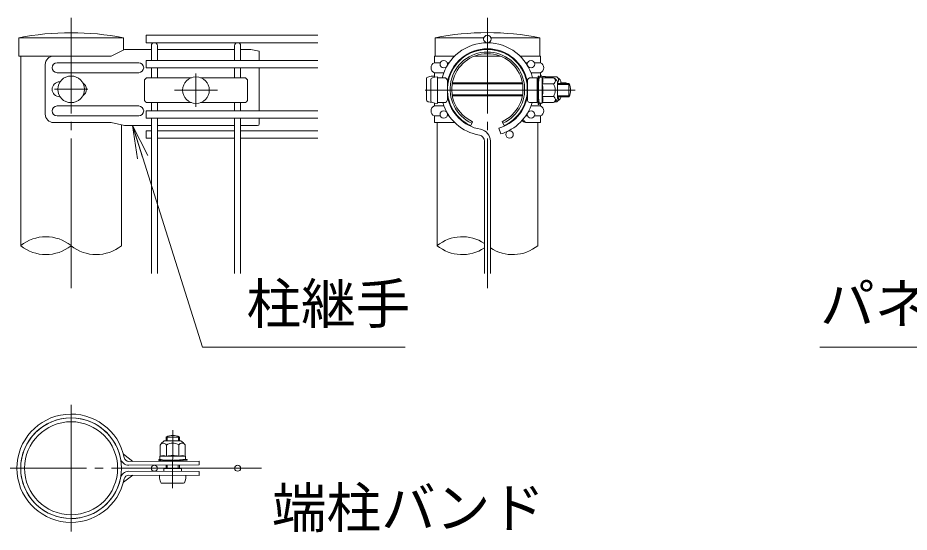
# Model space of a CAD drawing. Units: millimetres, scale not verified. Extents: x -4200 to 4200, y -2970 to 2970.
# Drawn here: x 1164 to 2234, y 806 to 1424 of the extents above; entities that cross this region are included whole.
import ezdxf
from ezdxf.enums import TextEntityAlignment as Align

# ---------------------------------------------------------------- set-up
doc = ezdxf.new("R2010")
doc.units = ezdxf.units.MM
doc.header["$LTSCALE"] = 10
doc.linetypes.add('LONG_CHAIN', pattern=[21, 18, -1, 1, -1])
for name, color, linetype, lineweight in [('0-3_D-STR1', 1, 'Continuous', 9), ('0-4_D-BMK', 2, 'LONG_CHAIN', 9), ('0-5_D-STR-DIM', 7, 'Continuous', 9), ('0-6_0', 7, 'Continuous', 9), ('0-8_D-STR2', 7, 'Continuous', 9), ('0-9_D-STR3', 3, 'Continuous', 9), ('0-D_D-STR-TXT', 7, 'Continuous', 9)]:
    doc.layers.add(name, color=color, linetype=linetype, lineweight=lineweight)
doc.styles.add('ＭＳ ゴシック', font='')
doc.styles.get('ＭＳ ゴシック').set_extended_font_data('MS Gothic')

# ---------------------------------------------------------------- blocks, each defined once
blk = doc.blocks.new('_Open')
at = {"layer": '0-6_0'}
blk.add_line((-10, 1.667), (0, 0), dxfattribs=at)
blk.add_lwpolyline([(-10, -1.667), (0, 0), (-10, 0)], dxfattribs=at)

msp = doc.modelspace()

# ---------------------------------------------------------------- linework, layer by layer
at = {"layer": '0-3_D-STR1'}
for p, q in [((1290.7, 1400.46), (1164.9, 1400.46)), ((1164.9, 1400.46), (1164.9, 1378.46)), ((1290.7, 1385.79), (1290.7, 1400.46)), ((1723.56, 1400.46), (1664.9, 1400.46)), ((1664.9, 1400.46), (1664.9, 1378.46)), ((1790.7, 1400.46), (1732.04, 1400.46)), ((1790.7, 1378.46), (1790.7, 1400.46)), ((1275.76, 1378.46), (1164.9, 1378.46)), ((1167.3, 1378.46), (1167.3, 1150.46)), ((1688.61, 1378.46), (1664.9, 1378.46)), ((1701.27, 1378.46), (1699.85, 1378.46)), ((1743.03, 1378.46), (1712.58, 1378.46)), ((1790.7, 1378.46), (1766.99, 1378.46)), ((1288.3, 1150.46), (1288.3, 1295.69)), ((1667.3, 1298.46), (1667.3, 1150.46)), ((1788.3, 1150.46), (1788.3, 1298.52))]:
    msp.add_line(p, q, dxfattribs=at)
for radius in [60.5, 55.9]:
    msp.add_circle((1227.8, 882.82), radius, dxfattribs=at)
for centre, radius, start, end in [((1227.8, 1078), 328.53, 78.96219, 101.03781), ((1727.8, 1081.6), 325, 78.84081, 101.15919)]:
    msp.add_arc(centre, radius, start, end, dxfattribs=at)
at = {"layer": '0-4_D-BMK'}
for p, q in [((1227.8, 1099.34), (1227.8, 1424.46)), ((1727.8, 1099.34), (1727.8, 1424.46)), ((1377.8, 1357.44), (1377.8, 1317.44)), ((1207.8, 1338.46), (1247.8, 1338.46)), ((1351.8, 1337.44), (1403.8, 1337.44)), ((1833.2, 1337.44), (1643.78, 1337.44)), ((1227.8, 959.02), (1227.8, 806.62)), ((1349.7, 858.98), (1350.04, 928.62)), ((1456.4, 882.82), (1151.6, 882.82))]:
    msp.add_line(p, q, dxfattribs=at)
at = {"layer": '0-5_D-STR-DIM'}
for centre, start, end in [((1197.55, 1113.14), 50.97549, 129.02451), ((1697.55, 1113.14), 56.30864, 129.02451), ((1197.55, 1187.78), 230.97549, 309.02451), ((1258.05, 1187.78), 230.97549, 309.02451), ((1697.55, 1187.78), 230.97549, 303.69136), ((1758.05, 1187.78), 236.30864, 309.02451)]:
    msp.add_arc(centre, 48.04, start, end, dxfattribs=at)
at = {"layer": '0-8_D-STR2'}
for p, q in [((1524.2, 1403.46), (1317.8, 1403.46)), ((1317.8, 1403.46), (1317.8, 1394.46)), ((1524.2, 1394.46), (1317.8, 1394.46)), ((1324.2, 1373.21), (1324.2, 1390.86)), ((1331.4, 1373.21), (1331.4, 1390.86)), ((1424.2, 1373.21), (1424.2, 1390.86)), ((1431.4, 1373.21), (1431.4, 1390.86)), ((1524.2, 1373.21), (1317.8, 1373.21)), ((1317.8, 1373.21), (1317.8, 1364.21)), ((1524.2, 1364.21), (1317.8, 1364.21)), ((1324.2, 1352.44), (1324.2, 1364.21)), ((1331.4, 1352.44), (1331.4, 1364.21)), ((1424.2, 1352.44), (1424.2, 1364.21)), ((1431.4, 1352.44), (1431.4, 1364.21)), ((1324.2, 1312.71), (1324.2, 1322.44)), ((1331.4, 1312.71), (1331.4, 1322.44)), ((1424.2, 1312.71), (1424.2, 1322.44)), ((1431.4, 1312.71), (1431.4, 1322.44)), ((1524.2, 1312.71), (1317.8, 1312.71)), ((1317.8, 1312.71), (1317.8, 1303.71)), ((1524.2, 1303.71), (1317.8, 1303.71)), ((1324.2, 1117.13), (1324.2, 1303.71)), ((1331.4, 1117.13), (1331.4, 1303.71)), ((1424.2, 1117.13), (1424.2, 1303.71)), ((1431.4, 1117.13), (1431.4, 1303.71)), ((1324.2, 1288.64), (1317.8, 1288.64)), ((1317.8, 1288.64), (1317.8, 1279.64)), ((1424.2, 1288.64), (1331.4, 1288.64)), ((1524.2, 1288.64), (1431.4, 1288.64)), ((1741.75, 1291.69), (1743.8, 1284.79)), ((1324.2, 1279.64), (1317.8, 1279.64)), ((1424.2, 1279.64), (1331.4, 1279.64)), ((1524.2, 1279.64), (1431.4, 1279.64)), ((1724.2, 1117.13), (1724.2, 1276.19)), ((1731.4, 1117.13), (1731.4, 1276.19))]:
    msp.add_line(p, q, dxfattribs=at)
for centre, radius in [((1727.8, 1398.96), 4.5), ((1675.41, 1368.71), 4.5), ((1780.2, 1368.71), 4.5), ((1675.41, 1308.21), 4.5), ((1780.2, 1308.21), 4.5), ((1754.44, 1284.14), 4.5), ((1327.8, 882.82), 3.6), ((1427.8, 882.82), 3.6)]:
    msp.add_circle(centre, radius, dxfattribs=at)
for centre, radius, start, end in [((1327.8, 1390.86), 3.6, 0, 180), ((1427.8, 1390.86), 3.6, 0, 180), ((1727.8, 1338.46), 56, 14.4591, 165.5409), ((1727.8, 1338.46), 48.8, 10.38886, 169.61114), ((1727.8, 1338.46), 48.8, 190.38886, 260.16066), ((1727.8, 1338.46), 48.8, 286.60421, 349.61114), ((1727.8, 1338.46), 56, 196.62015, 260.16066), ((1727.8, 1338.46), 56, 286.60421, 343.37985), ((1717, 1276.19), 14.4, 0, 80.16066), ((1717, 1276.19), 7.2, 0, 80.16066)]:
    msp.add_arc(centre, radius, start, end, dxfattribs=at)
at = {"layer": '0-9_D-STR3'}
for p, q in [((1292.05, 1386.46), (1275.76, 1378.46)), ((1324.2, 1386.46), (1292.05, 1386.46)), ((1424.2, 1386.46), (1331.4, 1386.46)), ((1443.8, 1386.46), (1431.4, 1386.46)), ((1443.8, 1386.46), (1453.8, 1384.46)), ((1453.8, 1384.46), (1453.8, 1373.21)), ((1275.76, 1378.46), (1206.83, 1378.46)), ((1308.98, 1370.46), (1210.98, 1370.46)), ((1688.61, 1378.46), (1664.1, 1378.46)), ((1664.1, 1370.46), (1664.1, 1378.46)), ((1664.1, 1370.46), (1671.26, 1370.46)), ((1679.55, 1370.46), (1681.85, 1370.46)), ((1699.85, 1378.46), (1701.27, 1378.46)), ((1791.5, 1378.46), (1766.99, 1378.46)), ((1776.05, 1370.46), (1773.76, 1370.46)), ((1791.5, 1370.46), (1784.34, 1370.46)), ((1791.5, 1378.46), (1791.5, 1372.91)), ((1791.5, 1370.46), (1791.5, 1378.46)), ((1196.83, 1368.46), (1196.83, 1308.46)), ((1453.8, 1364.21), (1453.8, 1312.71)), ((1308.98, 1358.46), (1210.98, 1358.46)), ((1319.8, 1352.44), (1372.23, 1352.44)), ((1383.37, 1352.44), (1435.8, 1352.44)), ((1654.5, 1351.46), (1654.5, 1325.46)), ((1659.8, 1350.48), (1659.8, 1324.4)), ((1664.1, 1352.98), (1664.1, 1358.46)), ((1664.1, 1358.46), (1675.5, 1358.46)), ((1664.1, 1354.46), (1664.1, 1353.29)), ((1667.8, 1321.44), (1667.8, 1353.44)), ((1667.8, 1352.44), (1675.8, 1352.44)), ((1779.8, 1352.44), (1787.8, 1352.44)), ((1791.5, 1358.46), (1780.11, 1358.46)), ((1787.8, 1352.44), (1787.8, 1322.44)), ((1788.83, 1351.34), (1787.8, 1347.8)), ((1788.83, 1354.22), (1788.83, 1351.34)), ((1788.83, 1354.22), (1789.83, 1354.22)), ((1789.2, 1346.43), (1789.98, 1352.75)), ((1789.83, 1354.22), (1789.83, 1351.34)), ((1793.51, 1352.93), (1790.18, 1352.93)), ((1791.5, 1352.93), (1791.5, 1358.46)), ((1791.5, 1355.46), (1791.5, 1352.93)), ((1792.5, 1355.46), (1791.5, 1355.46)), ((1792.5, 1355.46), (1792.5, 1352.93)), ((1793.6, 1337.43), (1793.6, 1352.88)), ((1793.74, 1352.69), (1793.88, 1353.78)), ((1807.19, 1352.45), (1793.83, 1352.45)), ((1797.41, 1353.96), (1794.08, 1353.96)), ((1797.5, 1352.45), (1797.5, 1353.91)), ((1797.7, 1353.47), (1797.61, 1353.81)), ((1811.09, 1353.47), (1797.7, 1353.47)), ((1315.8, 1348.44), (1315.8, 1326.44)), ((1439.8, 1348.44), (1439.8, 1326.44)), ((1679.8, 1326.44), (1679.8, 1348.44)), ((1679.8, 1345.44), (1680.31, 1345.44)), ((1679.8, 1344.09), (1680.13, 1344.09)), ((1685.52, 1345.1), (1770.08, 1345.1)), ((1685.76, 1346.46), (1769.85, 1346.46)), ((1775.29, 1345.44), (1775.8, 1345.44)), ((1775.47, 1344.09), (1775.8, 1344.09)), ((1775.8, 1348.44), (1775.8, 1326.44)), ((1787.8, 1347.8), (1787.8, 1327.08)), ((1788.8, 1345.54), (1789.2, 1345.54)), ((1789.2, 1346.43), (1789.2, 1328.43)), ((1789.2, 1345.54), (1789.2, 1329.34)), ((1807.19, 1344.95), (1793.6, 1344.95)), ((1812.2, 1347.44), (1812.2, 1327.44)), ((1812.2, 1345.44), (1825.8, 1345.44)), ((1812.2, 1344.09), (1826.45, 1344.09)), ((1816.1, 1348.46), (1816.1, 1345.44)), ((1825.8, 1345.44), (1825.8, 1329.44)), ((1679.8, 1330.8), (1680.42, 1330.8)), ((1679.84, 1329.44), (1680.66, 1329.44)), ((1685.52, 1331.81), (1770.08, 1331.81)), ((1685.76, 1330.46), (1769.85, 1330.46)), ((1774.95, 1329.44), (1775.76, 1329.44)), ((1775.19, 1330.8), (1775.8, 1330.8)), ((1788.8, 1329.34), (1789.2, 1329.34)), ((1789.2, 1328.43), (1789.98, 1322.1)), ((1793.6, 1337.43), (1793.6, 1321.98)), ((1807.19, 1329.94), (1793.6, 1329.94)), ((1812.2, 1330.8), (1826.45, 1330.8)), ((1812.2, 1329.44), (1825.8, 1329.44)), ((1816.1, 1329.44), (1816.1, 1328.46)), ((1308.98, 1318.46), (1210.98, 1318.46)), ((1319.8, 1322.44), (1372.23, 1322.44)), ((1383.37, 1322.44), (1435.8, 1322.44)), ((1664.1, 1318.46), (1664.1, 1321.9)), ((1664.1, 1318.46), (1664.1, 1321.9)), ((1664.1, 1318.46), (1675.5, 1318.46)), ((1667.8, 1322.44), (1675.8, 1322.44)), ((1779.8, 1322.44), (1787.8, 1322.44)), ((1791.5, 1318.46), (1780.11, 1318.46)), ((1788.83, 1323.1), (1787.8, 1327.08)), ((1788.8, 1327.08), (1789.83, 1323.1)), ((1789.83, 1323.1), (1789.83, 1320.22)), ((1793.47, 1321.93), (1790.18, 1321.93)), ((1791.5, 1321.93), (1791.5, 1318.46)), ((1791.5, 1318.46), (1791.5, 1321.93)), ((1791.5, 1321.93), (1791.5, 1321.46)), ((1807.19, 1322.43), (1793.8, 1322.43)), ((1811.09, 1323.45), (1808.63, 1323.45)), ((1308.98, 1306.46), (1210.98, 1306.46)), ((1664.1, 1298.46), (1664.1, 1306.46)), ((1664.1, 1306.46), (1671.26, 1306.46)), ((1679.06, 1310.83), (1679.06, 1310.88)), ((1679.55, 1306.46), (1681.85, 1306.46)), ((1776.05, 1306.46), (1773.76, 1306.46)), ((1791.5, 1306.46), (1784.34, 1306.46)), ((1791.5, 1298.46), (1791.5, 1306.46)), ((1275.76, 1298.46), (1206.83, 1298.46)), ((1275.76, 1298.46), (1292.05, 1294.86)), ((1453.8, 1303.71), (1453.8, 1296.82)), ((1664.1, 1298.46), (1688.61, 1298.46)), ((1699.85, 1298.46), (1701.27, 1298.46)), ((1707.8, 1294.82), (1709.97, 1299.55)), ((1747.8, 1294.82), (1745.64, 1299.55)), ((1791.5, 1298.46), (1773.59, 1298.46)), ((1791.5, 1298.46), (1789.75, 1298.46)), ((1791.5, 1304), (1791.5, 1298.46)), ((1324.2, 1294.86), (1292.05, 1294.86)), ((1331.4, 1294.82), (1424.2, 1294.82)), ((1431.4, 1294.82), (1451.8, 1294.82)), ((1343.33, 915.71), (1343.36, 921.02)), ((1356.62, 915.77), (1356.65, 920.95)), ((1334.77, 910.65), (1334.83, 897.26)), ((1339.76, 915.69), (1359.76, 915.79)), ((1341.98, 915.7), (1342, 920.38)), ((1342, 920.38), (1358, 920.3)), ((1342.27, 910.69), (1342.34, 897.1)), ((1357.29, 910.76), (1357.35, 897.17)), ((1357.98, 915.78), (1358, 920.3)), ((1364.79, 910.8), (1364.86, 897.41)), ((1290.71, 899.55), (1301.82, 891.04)), ((1381.78, 891.47), (1297.07, 891.02)), ((1333.08, 893.28), (1335.96, 893.3)), ((1333.08, 892.28), (1333.08, 893.28)), ((1333.08, 892.28), (1335.96, 892.3)), ((1334.35, 896.97), (1334.36, 893.64)), ((1349.85, 897.14), (1334.4, 897.06)), ((1334.83, 897.26), (1334.49, 897.17)), ((1340.87, 892.69), (1334.54, 893.44)), ((1335.96, 892.3), (1339.5, 891.29)), ((1339.5, 891.29), (1360.22, 891.39)), ((1340.87, 892.69), (1358.87, 892.78)), ((1341.75, 892.7), (1357.95, 892.78)), ((1341.76, 892.3), (1341.75, 892.7)), ((1349.85, 897.14), (1365.3, 897.21)), ((1357.96, 892.38), (1357.95, 892.78)), ((1358.87, 892.78), (1365.19, 893.59)), ((1360.21, 892.39), (1364.2, 893.43)), ((1364.2, 892.43), (1360.22, 891.39)), ((1364.2, 893.43), (1367.08, 893.45)), ((1365.35, 897.08), (1365.36, 893.79)), ((1381.8, 878.77), (1297.1, 879.22)), ((1339.18, 882.39), (1339.16, 878.99)), ((1339.18, 882.39), (1360.45, 882.29)), ((1341.82, 882.38), (1341.84, 886.7)), ((1343.17, 882.37), (1343.19, 886.7)), ((1356.46, 882.31), (1356.48, 886.77)), ((1357.82, 882.3), (1357.84, 886.78)), ((1360.45, 882.29), (1360.44, 878.89)), ((1381.8, 878.77), (1381.8, 874.17)), ((1290.71, 866.09), (1301.82, 874.6)), ((1381.78, 874.17), (1297.07, 874.62)), ((1333.78, 874.42), (1365.78, 874.26)), ((1336.73, 864.8), (1362.73, 864.68))]:
    msp.add_line(p, q, dxfattribs=at)
for points in [[(1789.83, 1351.34), (1788.8, 1347.8), (1788.8, 1327.08)], [(1816.1, 1346.46), (1822.1, 1346.46), (1822.1, 1345.44)], [(1788.83, 1323.1), (1788.83, 1320.22), (1789.83, 1320.22)], [(1792.5, 1321.93), (1792.5, 1321.46), (1791.5, 1321.46)], [(1381.8, 891.47), (1381.8, 886.87), (1297.1, 886.42)], [(1335.96, 893.3), (1339.5, 892.29), (1360.21, 892.39)], [(1364.2, 892.43), (1367.08, 892.45), (1367.08, 893.45)]]:
    msp.add_lwpolyline(points, dxfattribs=at)
for centre in [(1227.8, 1338.46), (1377.8, 1337.44)]:
    msp.add_circle(centre, 16, dxfattribs=at)
for centre, radius, start, end in [((1727.8, 1338.46), 48, 294.62432, 245.37568), ((1727.8, 1338.46), 44.8, 294.62432, 245.37568), ((1727.8, 1338.46), 42.8, 294.62432, 245.37568), ((1206.83, 1368.46), 10, 90, 180), ((1210.98, 1364.46), 6, 90, 270), ((1308.98, 1364.46), 6, 270, 90), ((1666.6, 1364.46), 6.5, 112.61986, 247.38014), ((1789, 1364.46), 6.5, 292.61986, 67.38014), ((1319.8, 1348.44), 4, 90, 180), ((1435.8, 1348.44), 4, 0, 90), ((1675.8, 1348.44), 4, 0, 90), ((1779.8, 1348.44), 4, 90, 180), ((1790.18, 1352.73), 0.2, 90, 173), ((1793.51, 1352.73), 0.2, 15, 90), ((1783.55, 1348.74), 10.93, 339.64454, 21.71401), ((1794.08, 1353.76), 0.2, 90, 173), ((1797.41, 1353.76), 0.2, 15, 90), ((1787.74, 1349.71), 10.65, 14.90359, 22.7756), ((1805.16, 1348.7), 4.27, 298.45309, 61.54691), ((1798.65, 1338.93), 16, 32.13463, 57.68315), ((1809.06, 1349.72), 4.27, 317.45541, 61.54691), ((1802.55, 1339.95), 16, 32.13463, 57.68315), ((1213.98, 1338.46), 9, 90, 270), ((1237.27, 1338.46), 9, 300.04449, 59.95551), ((1788.06, 1345.57), 1.14, 358.43845, 49.48837), ((1752.09, 1337.43), 42.38, 0, 10.20031), ((1795.67, 1337.44), 13.75, 0, 33.09348), ((1807.1, 1338.46), 17, 24.25131, 28.07249), ((1810.8, 1337.44), 17, 331.92751, 28.07249), ((1788.06, 1329.31), 1.14, 310.51348, 1.56339), ((1783.84, 1326.17), 10.65, 337.2244, 20.62678), ((1752.09, 1337.43), 42.38, 349.79969, 0), ((1795.67, 1337.44), 13.75, 326.90652, 0), ((1805.16, 1326.18), 4.27, 298.45309, 61.54691), ((1809.06, 1327.2), 4.27, 298.45309, 31.66849), ((1802.55, 1336.97), 16, 302.31685, 327.86537), ((1210.98, 1312.46), 6, 90, 270), ((1308.98, 1312.46), 6, 270, 90), ((1319.8, 1326.44), 4, 180, 270), ((1435.8, 1326.44), 4, 270, 0), ((1666.6, 1312.46), 6.5, 112.61986, 247.38014), ((1675.8, 1326.44), 4, 270, 0), ((1779.8, 1326.44), 4, 180, 270), ((1790.18, 1322.13), 0.2, 187, 270), ((1789, 1312.46), 6.5, 292.61986, 67.38014), ((1793.47, 1322.13), 0.2, 270, 337.2244), ((1798.65, 1335.95), 16, 302.31685, 327.86537), ((1206.83, 1308.46), 10, 180, 270), ((1672.77, 1312.46), 6.09, 348.40415, 350.0359), ((1451.8, 1296.82), 2, 270, 0), ((1774.62, 1304.46), 6.09, 213.34935, 260.27718), ((1776.55, 1304.46), 6.09, 198.30949, 260.27718), ((1227.8, 882.82), 65.1, 11.37275, 348.62725), ((1227.8, 882.82), 60.5, 11.23979, 348.76021), ((1349.93, 905.34), 17, 61.65072, 117.79569), ((1348.33, 902.18), 16, 122.41049, 147.95901), ((1338.53, 908.64), 4.27, 28.72896, 151.82278), ((1349.84, 899.21), 13.75, 90.27587, 123.36935), ((1349.84, 899.21), 13.75, 57.18239, 90.27587), ((1361.05, 908.75), 4.27, 28.72896, 151.82278), ((1351.31, 902.2), 16, 32.59272, 58.14124), ((1297.48, 897.03), 10.62, 193.15621, 267.96083), ((1297.5, 897.04), 6.03, 193.24006, 265.99617), ((1334.55, 896.98), 0.2, 105.27587, 180.27587), ((1334.56, 893.64), 0.2, 180.27587, 263.27587), ((1338.64, 887.32), 10.65, 69.64909, 113.05147), ((1341.73, 891.56), 1.14, 88.71432, 139.76424), ((1350.05, 855.62), 42.38, 90.27587, 100.47617), ((1350.05, 855.62), 42.38, 80.07556, 90.27587), ((1361.15, 887.43), 10.65, 67.50027, 110.90265), ((1357.99, 891.63), 1.14, 40.78934, 91.83926), ((1365.16, 893.79), 0.2, 277.27587, 0.27587), ((1365.15, 897.08), 0.2, 0.27587, 67.50027), ((1297.48, 868.61), 10.62, 92.03917, 166.84379), ((1297.5, 868.6), 6.03, 94.00383, 166.75994)]:
    msp.add_arc(centre, radius, start, end, dxfattribs=at)
for centre, major_axis, start_param, end_param in [((1664.1, 1351.46), (9.6, 0), 1.5707963, 3.1415927), ((1669.4, 1350.48), (9.6, 0), 1.7382444, 3.1415927), ((1664.1, 1325.46), (9.6, 0), 3.1415927, 4.477186), ((1669.4, 1324.4), (9.6, 0), 3.1415927, 4.5449409), ((1336.78, 874.4), (0.05, 9.6), 1.5707963, 3.1415927), ((1362.78, 874.28), (0.05, 9.6), 3.1415927, 4.712389)]:
    msp.add_ellipse(centre, major_axis=major_axis, ratio=0.3125, start_param=start_param, end_param=end_param, dxfattribs=at)
at = {"layer": '0-D_D-STR-TXT'}
for points in [[(2126.94, 1028.34), (2495.07, 1028.34), (2512.2, 1320.44)], [(1629.06, 1028.34), (1385.5, 1028.34), (1302.33, 1292.95)]]:
    msp.add_lwpolyline(points, dxfattribs=at)

# ---------------------------------------------------------------- block references
at = {"layer": '0-D_D-STR-TXT', "xscale": 4, "yscale": 4, "rotation": 107.44913}
msp.add_blockref('_Open', (1301.73, 1294.86), dxfattribs=at)

# ---------------------------------------------------------------- texts
at = {"layer": '0-D_D-STR-TXT', "style": 'ＭＳ ゴシック'}
for s, p in [('柱継手', (1438.45, 1042.2)), ('パネル金具', (2127.4, 1042.2)), ('端柱バンド', (1468.96, 796.8))]:
    msp.add_text(s, height=48.09, dxfattribs=at).set_placement(p, align=Align.BOTTOM_LEFT)

doc.saveas('drawing.dxf')
